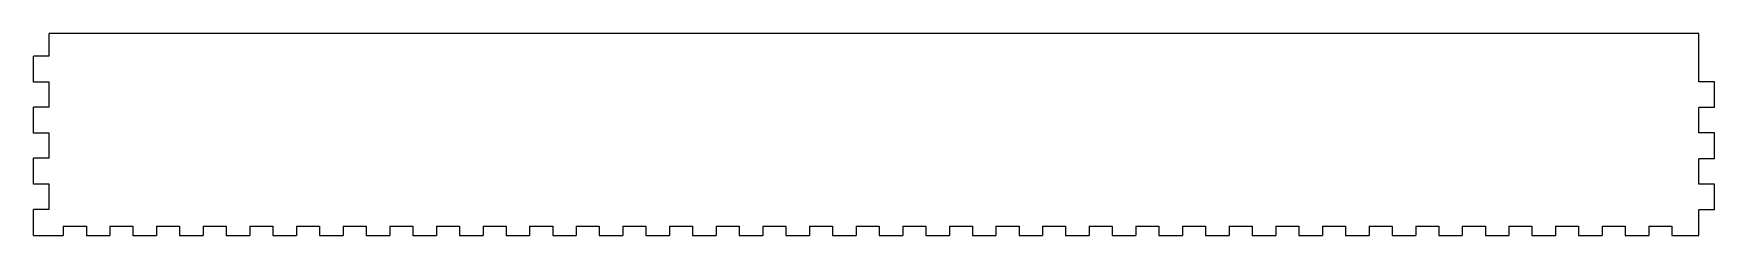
# Model space of a CAD drawing. Header units: millimetres. Extents: x 0 to 538, y 0 to 65.
import ezdxf

# ---------------------------------------------------------------- set-up
doc = ezdxf.new("R2010")
doc.units = ezdxf.units.MM

msp = doc.modelspace()

# ---------------------------------------------------------------- linework, layer by layer
at = {"color": 7, "linetype": 'Continuous'}
for p, q in [((533.360201, 64.599998), (5.000021, 64.599998)), ((5.000021, 57.33432), (5.000021, 64.599998)), ((533.360201, 49.205969), (533.360201, 64.599998)), ((0, 49.03432), (0, 57.33432)), ((5.000021, 57.33432), (0, 57.33432)), ((5.000021, 49.03432), (0, 49.03432)), ((5.000021, 41.06), (5.000021, 49.03432)), ((538.359853, 49.205969), (533.360201, 49.205969)), ((538.359853, 40.916707), (538.359853, 49.205969)), ((0, 32.76), (0, 41.06)), ((5.000021, 41.06), (0, 41.06)), ((533.360201, 32.813605), (533.360201, 40.916707)), ((538.359853, 40.916707), (533.360201, 40.916707)), ((5.000021, 32.76), (0, 32.76)), ((5.000021, 24.68), (5.000021, 32.76)), ((538.359853, 32.813605), (533.360201, 32.813605)), ((538.359853, 24.524345), (538.359853, 32.813605)), ((0, 16.38), (0, 24.68)), ((5.000021, 24.68), (0, 24.68)), ((533.360201, 16.435068), (533.360201, 24.524345)), ((538.359853, 24.524345), (533.360201, 24.524345)), ((5.000021, 16.38), (0, 16.38)), ((5.000021, 8.3), (5.000021, 16.38)), ((538.359853, 16.435068), (533.360201, 16.435068)), ((538.359853, 8.145808), (538.359853, 16.435068)), ((0, 0), (0, 8.3)), ((5.000021, 8.3), (0, 8.3)), ((533.360201, 0), (533.360201, 8.145808)), ((538.359853, 8.145808), (533.360201, 8.145808)), ((0, 0), (9.51847, 0)), ((9.51847, 3.000022), (9.51847, 0)), ((9.51847, 3.000022), (16.886903, 3.000022)), ((16.886903, 3.000022), (16.886903, 0)), ((16.886903, 0), (24.455363, 0)), ((24.455363, 3.000022), (24.455363, 0)), ((24.455363, 3.000022), (31.823833, 3.000022)), ((31.823833, 3.000022), (31.823833, 0)), ((31.823833, 0), (39.392256, 0)), ((39.392256, 3.000022), (39.392256, 0)), ((39.392256, 3.000022), (46.760726, 3.000022)), ((46.760726, 3.000022), (46.760726, 0)), ((46.760726, 0), (54.329184, 0)), ((54.329184, 3.000022), (54.329184, 0)), ((54.329184, 3.000022), (61.697619, 3.000022)), ((61.697619, 3.000022), (61.697619, 0)), ((61.697619, 0), (69.26608, 0)), ((69.26608, 3.000022), (69.26608, 0)), ((69.26608, 3.000022), (76.634513, 3.000022)), ((76.634513, 3.000022), (76.634513, 0)), ((76.634513, 0), (84.203148, 0)), ((84.203148, 3.000022), (84.203148, 0)), ((84.203148, 3.000022), (91.571265, 3.000022)), ((91.571265, 3.000022), (91.571265, 0)), ((91.571265, 0), (99.139759, 0)), ((99.139759, 3.000022), (99.139759, 0)), ((99.139759, 3.000022), (106.508229, 3.000022)), ((106.508229, 3.000022), (106.508229, 0)), ((106.508229, 0), (114.076723, 0)), ((114.076723, 3.000022), (114.076723, 0)), ((114.076723, 3.000022), (121.445193, 3.000022)), ((121.445193, 3.000022), (121.445193, 0)), ((121.445193, 0), (129.013687, 0)), ((129.013687, 3.000022), (129.013687, 0)), ((129.013687, 3.000022), (136.382162, 3.000022)), ((136.382162, 3.000022), (136.382162, 0)), ((136.382162, 0), (143.950657, 0)), ((143.950657, 3.000022), (143.950657, 0)), ((143.950657, 3.000022), (151.319112, 3.000022)), ((151.319112, 3.000022), (151.319112, 0)), ((151.319112, 0), (158.887606, 0)), ((158.887606, 3.000022), (158.887606, 0)), ((158.887606, 3.000022), (166.25609, 3.000022)), ((166.25609, 3.000022), (166.25609, 0)), ((166.25609, 0), (173.824217, 0)), ((173.824217, 3.000022), (173.824217, 0)), ((173.824217, 3.000022), (181.192701, 3.000022)), ((181.192701, 3.000022), (181.192701, 0)), ((181.192701, 0), (188.761195, 0)), ((188.761195, 3.000022), (188.761195, 0)), ((188.761195, 3.000022), (196.129651, 3.000022)), ((196.129651, 3.000022), (196.129651, 0)), ((196.129651, 0), (203.698145, 0)), ((203.698145, 3.000022), (203.698145, 0)), ((203.698145, 3.000022), (211.066629, 3.000022)), ((211.066629, 3.000022), (211.066629, 0)), ((211.066629, 0), (218.635123, 0)), ((218.635123, 3.000022), (218.635123, 0)), ((218.635123, 3.000022), (226.003579, 3.000022)), ((226.003579, 3.000022), (226.003579, 0)), ((226.003579, 0), (233.572073, 0)), ((233.572073, 3.000022), (233.572073, 0)), ((233.572073, 3.000022), (240.940557, 3.000022)), ((240.940557, 3.000022), (240.940557, 0)), ((240.940557, 0), (248.509051, 0)), ((248.509051, 3.000022), (248.509051, 0)), ((248.509051, 3.000022), (255.877506, 3.000022)), ((255.877506, 3.000022), (255.877506, 0)), ((255.877506, 0), (263.445662, 0)), ((263.445662, 3.000022), (263.445662, 0)), ((263.445662, 3.000022), (270.814117, 3.000022)), ((270.814117, 3.000022), (270.814117, 0)), ((270.814117, 0), (278.382612, 0)), ((278.382612, 3.000022), (278.382612, 0)), ((278.382612, 3.000022), (285.751095, 3.000022)), ((285.751095, 3.000022), (285.751095, 0)), ((285.751095, 0), (293.31959, 0)), ((293.31959, 3.000022), (293.31959, 0)), ((293.31959, 3.000022), (300.688045, 3.000022)), ((300.688045, 3.000022), (300.688045, 0)), ((300.688045, 0), (308.25654, 0)), ((308.25654, 3.000022), (308.25654, 0)), ((308.25654, 3.000022), (315.625023, 3.000022)), ((315.625023, 3.000022), (315.625023, 0)), ((315.625023, 0), (323.193518, 0)), ((323.193518, 3.000022), (323.193518, 0)), ((323.193518, 3.000022), (330.561973, 3.000022)), ((330.561973, 3.000022), (330.561973, 0)), ((330.561973, 0), (338.130129, 0)), ((338.130129, 3.000022), (338.130129, 0)), ((338.130129, 3.000022), (345.498584, 3.000022)), ((345.498584, 3.000022), (345.498584, 0)), ((345.498584, 0), (353.067079, 0)), ((353.067079, 3.000022), (353.067079, 0)), ((353.067079, 3.000022), (360.435562, 3.000022)), ((360.435562, 3.000022), (360.435562, 0)), ((360.435562, 0), (368.004057, 0)), ((368.004057, 3.000022), (368.004057, 0)), ((368.004057, 3.000022), (375.372512, 3.000022)), ((375.372512, 3.000022), (375.372512, 0)), ((375.372512, 0), (382.941006, 0)), ((382.941006, 3.000022), (382.941006, 0)), ((382.941006, 3.000022), (390.30949, 3.000022)), ((390.30949, 3.000022), (390.30949, 0)), ((390.30949, 0), (397.877984, 0)), ((397.877984, 3.000022), (397.877984, 0)), ((397.877984, 3.000022), (405.24644, 3.000022)), ((405.24644, 3.000022), (405.24644, 0)), ((405.24644, 0), (412.814934, 0)), ((412.814934, 3.000022), (412.814934, 0)), ((412.814934, 3.000022), (420.183418, 3.000022)), ((420.183418, 3.000022), (420.183418, 0)), ((420.183418, 0), (427.751545, 0)), ((427.751545, 3.000022), (427.751545, 0)), ((427.751545, 3.000022), (435.120029, 3.000022)), ((435.120029, 3.000022), (435.120029, 0)), ((435.120029, 0), (442.688523, 0)), ((442.688523, 3.000022), (442.688523, 0)), ((442.688523, 3.000022), (450.056979, 3.000022)), ((450.056979, 3.000022), (450.056979, 0)), ((450.056979, 0), (457.625473, 0)), ((457.625473, 3.000022), (457.625473, 0)), ((457.625473, 3.000022), (464.993957, 3.000022)), ((464.993957, 3.000022), (464.993957, 0)), ((464.993957, 0), (472.562451, 0)), ((472.562451, 3.000022), (472.562451, 0)), ((472.562451, 3.000022), (479.930906, 3.000022)), ((479.930906, 3.000022), (479.930906, 0)), ((479.930906, 0), (487.499401, 0)), ((487.499401, 3.000022), (487.499401, 0)), ((487.499401, 3.000022), (494.867884, 3.000022)), ((494.867884, 3.000022), (494.867884, 0)), ((494.867884, 0), (502.436379, 0)), ((502.436379, 3.000022), (502.436379, 0)), ((502.436379, 3.000022), (509.804495, 3.000022)), ((509.804495, 3.000022), (509.804495, 0)), ((509.804495, 0), (517.37299, 0)), ((517.37299, 3.000022), (517.37299, 0)), ((517.37299, 3.000022), (524.741445, 3.000022)), ((524.741445, 3.000022), (524.741445, 0)), ((524.741445, 0), (533.360201, 0))]:
    msp.add_line(p, q, dxfattribs=at)
at = {"color": 7, "linetype": 'Continuous', "lineweight": 15}
for p, q in [((5.000021, 64.599998), (5.000021, 57.33432)), ((533.360201, 64.599998), (5.000021, 64.599998)), ((533.360201, 49.205969), (533.360201, 64.599998)), ((0, 57.33432), (0, 49.03432)), ((5.000021, 57.33432), (0, 57.33432)), ((0, 49.03432), (5.000021, 49.03432)), ((5.000021, 49.03432), (5.000021, 41.06)), ((538.359853, 49.205969), (533.360201, 49.205969)), ((538.359853, 40.916707), (538.359853, 49.205969)), ((0, 41.06), (0, 32.76)), ((5.000021, 41.06), (0, 41.06)), ((533.360201, 40.916707), (538.359853, 40.916707)), ((533.360201, 32.813605), (533.360201, 40.916707)), ((0, 32.76), (5.000021, 32.76)), ((5.000021, 32.76), (5.000021, 24.68)), ((538.359853, 32.813605), (533.360201, 32.813605)), ((538.359853, 24.524345), (538.359853, 32.813605)), ((0, 24.68), (0, 16.38)), ((5.000021, 24.68), (0, 24.68)), ((533.360201, 24.524345), (538.359853, 24.524345)), ((533.360201, 16.435068), (533.360201, 24.524345)), ((0, 16.38), (5.000021, 16.38)), ((5.000021, 16.38), (5.000021, 8.3)), ((538.359853, 16.435068), (533.360201, 16.435068)), ((538.359853, 8.145808), (538.359853, 16.435068)), ((0, 8.3), (0, 0)), ((5.000021, 8.3), (0, 8.3)), ((533.360201, 8.145808), (538.359853, 8.145808)), ((533.360201, 0), (533.360201, 8.145808)), ((0, 0), (9.51847, 0)), ((9.51847, 3.000022), (16.886903, 3.000022)), ((9.51847, 0), (9.51847, 3.000022)), ((16.886903, 3.000022), (16.886903, 0)), ((16.886903, 0), (24.455363, 0)), ((24.455363, 3.000022), (31.823833, 3.000022)), ((24.455363, 0), (24.455363, 3.000022)), ((31.823833, 3.000022), (31.823833, 0)), ((31.823833, 0), (39.392256, 0)), ((39.392256, 3.000022), (46.760726, 3.000022)), ((39.392256, 0), (39.392256, 3.000022)), ((46.760726, 3.000022), (46.760726, 0)), ((46.760726, 0), (54.329184, 0)), ((54.329184, 3.000022), (61.697619, 3.000022)), ((54.329184, 0), (54.329184, 3.000022)), ((61.697619, 3.000022), (61.697619, 0)), ((61.697619, 0), (69.26608, 0)), ((69.26608, 3.000022), (76.634513, 3.000022)), ((69.26608, 0), (69.26608, 3.000022)), ((76.634513, 3.000022), (76.634513, 0)), ((76.634513, 0), (84.203148, 0)), ((84.203148, 3.000022), (91.571265, 3.000022)), ((84.203148, 0), (84.203148, 3.000022)), ((91.571265, 3.000022), (91.571265, 0)), ((91.571265, 0), (99.139759, 0)), ((99.139759, 3.000022), (106.508229, 3.000022)), ((99.139759, 0), (99.139759, 3.000022)), ((106.508229, 3.000022), (106.508229, 0)), ((106.508229, 0), (114.076723, 0)), ((114.076723, 3.000022), (121.445193, 3.000022)), ((114.076723, 0), (114.076723, 3.000022)), ((121.445193, 3.000022), (121.445193, 0)), ((121.445193, 0), (129.013687, 0)), ((129.013687, 3.000022), (136.382162, 3.000022)), ((129.013687, 0), (129.013687, 3.000022)), ((136.382162, 3.000022), (136.382162, 0)), ((136.382162, 0), (143.950657, 0)), ((143.950657, 3.000022), (151.319112, 3.000022)), ((143.950657, 0), (143.950657, 3.000022)), ((151.319112, 3.000022), (151.319112, 0)), ((151.319112, 0), (158.887606, 0)), ((158.887606, 3.000022), (166.25609, 3.000022)), ((158.887606, 0), (158.887606, 3.000022)), ((166.25609, 3.000022), (166.25609, 0)), ((166.25609, 0), (173.824217, 0)), ((173.824217, 3.000022), (181.192701, 3.000022)), ((173.824217, 0), (173.824217, 3.000022)), ((181.192701, 3.000022), (181.192701, 0)), ((181.192701, 0), (188.761195, 0)), ((188.761195, 3.000022), (196.129651, 3.000022)), ((188.761195, 0), (188.761195, 3.000022)), ((196.129651, 3.000022), (196.129651, 0)), ((196.129651, 0), (203.698145, 0)), ((203.698145, 3.000022), (211.066629, 3.000022)), ((203.698145, 0), (203.698145, 3.000022)), ((211.066629, 3.000022), (211.066629, 0)), ((211.066629, 0), (218.635123, 0)), ((218.635123, 3.000022), (226.003579, 3.000022)), ((218.635123, 0), (218.635123, 3.000022)), ((226.003579, 3.000022), (226.003579, 0)), ((226.003579, 0), (233.572073, 0)), ((233.572073, 3.000022), (240.940557, 3.000022)), ((233.572073, 0), (233.572073, 3.000022)), ((240.940557, 3.000022), (240.940557, 0)), ((240.940557, 0), (248.509051, 0)), ((248.509051, 3.000022), (255.877506, 3.000022)), ((248.509051, 0), (248.509051, 3.000022)), ((255.877506, 3.000022), (255.877506, 0)), ((255.877506, 0), (263.445662, 0)), ((263.445662, 3.000022), (270.814117, 3.000022)), ((263.445662, 0), (263.445662, 3.000022)), ((270.814117, 3.000022), (270.814117, 0)), ((270.814117, 0), (278.382612, 0)), ((278.382612, 3.000022), (285.751095, 3.000022)), ((278.382612, 0), (278.382612, 3.000022)), ((285.751095, 3.000022), (285.751095, 0)), ((285.751095, 0), (293.31959, 0)), ((293.31959, 3.000022), (300.688045, 3.000022)), ((293.31959, 0), (293.31959, 3.000022)), ((300.688045, 3.000022), (300.688045, 0)), ((300.688045, 0), (308.25654, 0)), ((308.25654, 3.000022), (315.625023, 3.000022)), ((308.25654, 0), (308.25654, 3.000022)), ((315.625023, 3.000022), (315.625023, 0)), ((315.625023, 0), (323.193518, 0)), ((323.193518, 3.000022), (330.561973, 3.000022)), ((323.193518, 0), (323.193518, 3.000022)), ((330.561973, 3.000022), (330.561973, 0)), ((330.561973, 0), (338.130129, 0)), ((338.130129, 3.000022), (345.498584, 3.000022)), ((338.130129, 0), (338.130129, 3.000022)), ((345.498584, 3.000022), (345.498584, 0)), ((345.498584, 0), (353.067079, 0)), ((353.067079, 3.000022), (360.435562, 3.000022)), ((353.067079, 0), (353.067079, 3.000022)), ((360.435562, 3.000022), (360.435562, 0)), ((360.435562, 0), (368.004057, 0)), ((368.004057, 3.000022), (375.372512, 3.000022)), ((368.004057, 0), (368.004057, 3.000022)), ((375.372512, 3.000022), (375.372512, 0)), ((375.372512, 0), (382.941006, 0)), ((382.941006, 3.000022), (390.30949, 3.000022)), ((382.941006, 0), (382.941006, 3.000022)), ((390.30949, 3.000022), (390.30949, 0)), ((390.30949, 0), (397.877984, 0)), ((397.877984, 3.000022), (405.24644, 3.000022)), ((397.877984, 0), (397.877984, 3.000022)), ((405.24644, 3.000022), (405.24644, 0)), ((405.24644, 0), (412.814934, 0)), ((412.814934, 3.000022), (420.183418, 3.000022)), ((412.814934, 0), (412.814934, 3.000022)), ((420.183418, 3.000022), (420.183418, 0)), ((420.183418, 0), (427.751545, 0)), ((427.751545, 3.000022), (435.120029, 3.000022)), ((427.751545, 0), (427.751545, 3.000022)), ((435.120029, 3.000022), (435.120029, 0)), ((435.120029, 0), (442.688523, 0)), ((442.688523, 3.000022), (450.056979, 3.000022)), ((442.688523, 0), (442.688523, 3.000022)), ((450.056979, 3.000022), (450.056979, 0)), ((450.056979, 0), (457.625473, 0)), ((457.625473, 3.000022), (464.993957, 3.000022)), ((457.625473, 0), (457.625473, 3.000022)), ((464.993957, 3.000022), (464.993957, 0)), ((464.993957, 0), (472.562451, 0)), ((472.562451, 3.000022), (479.930906, 3.000022)), ((472.562451, 0), (472.562451, 3.000022)), ((479.930906, 3.000022), (479.930906, 0)), ((479.930906, 0), (487.499401, 0)), ((487.499401, 3.000022), (494.867884, 3.000022)), ((487.499401, 0), (487.499401, 3.000022)), ((494.867884, 3.000022), (494.867884, 0)), ((494.867884, 0), (502.436379, 0)), ((502.436379, 3.000022), (509.804495, 3.000022)), ((502.436379, 0), (502.436379, 3.000022)), ((509.804495, 3.000022), (509.804495, 0)), ((509.804495, 0), (517.37299, 0)), ((517.37299, 3.000022), (524.741445, 3.000022)), ((517.37299, 0), (517.37299, 3.000022)), ((524.741445, 3.000022), (524.741445, 0)), ((524.741445, 0), (533.360201, 0))]:
    msp.add_line(p, q, dxfattribs=at)

doc.saveas('drawing.dxf')
